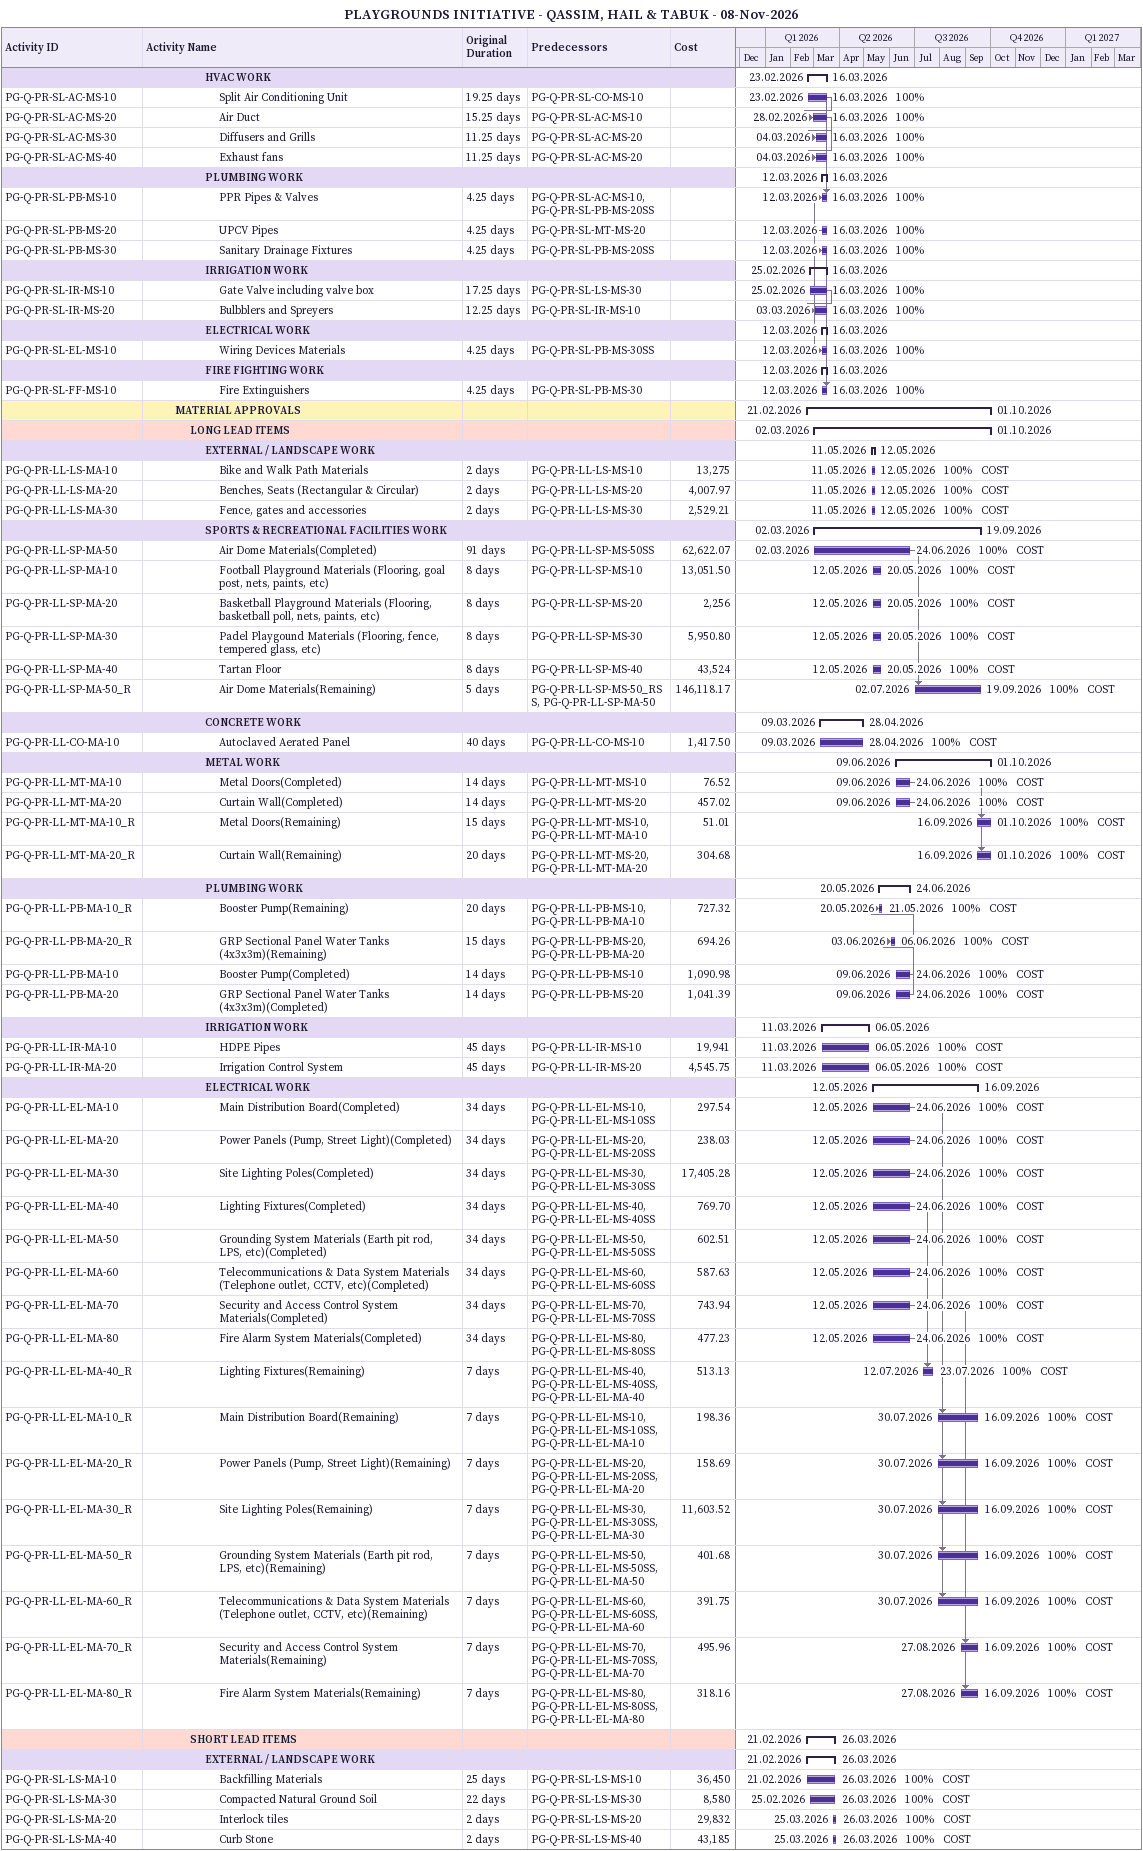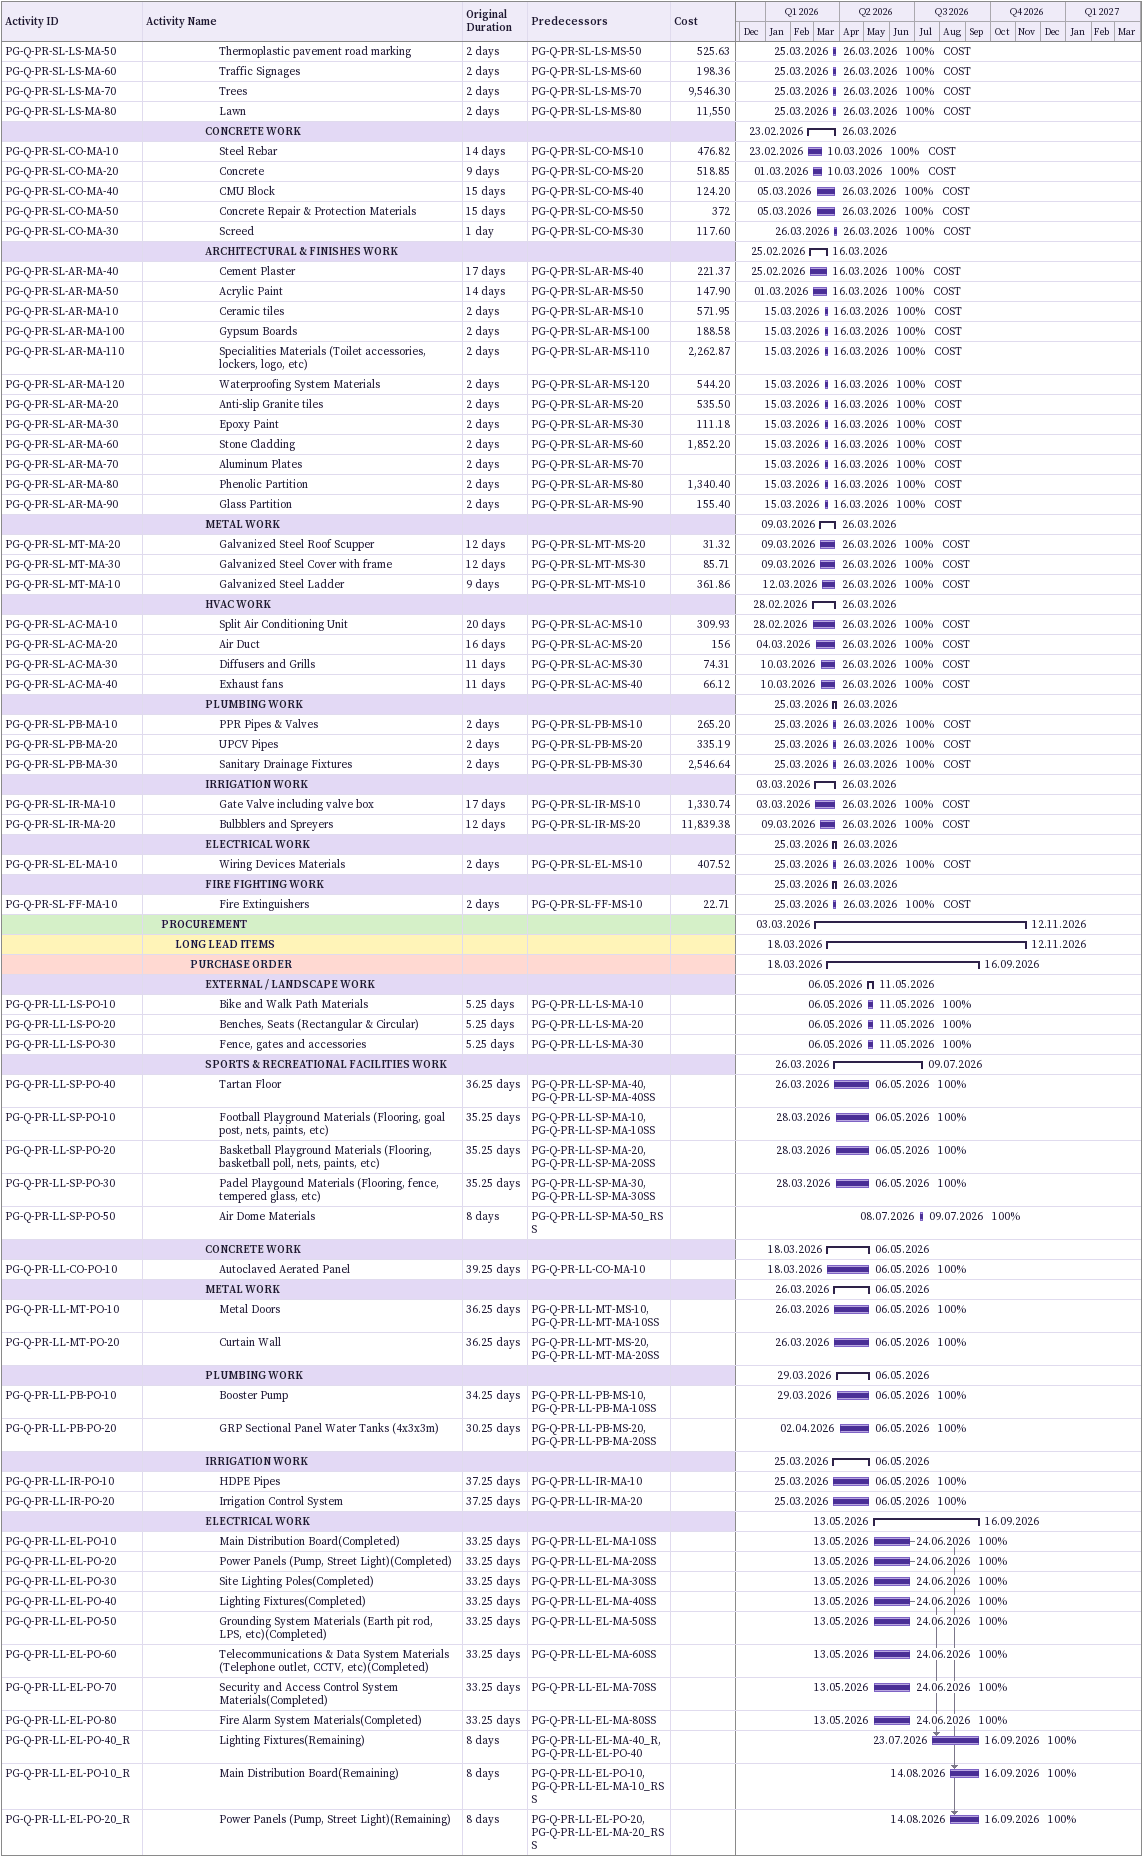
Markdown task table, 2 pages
PLAYGROUNDS INITIATIVE - QASSIM, HAIL & TABUK - 08-Nov-2026

| ID | Level | Task | Original duration | Start | Finish | Predecessors | Resources | % complete | Cost |
|---|---|---|---|---|---|---|---|---|---|
|  | 5 | **HVAC WORK** |  | 2026-02-23 | 2026-03-16 |  |  |  |  |
| PG-Q-PR-SL-AC-MS-10 | 6 | Split Air Conditioning Unit | 19.25d | 2026-02-23 | 2026-03-16 | PG-Q-PR-SL-CO-MS-10 |  | 100 |  |
| PG-Q-PR-SL-AC-MS-20 | 6 | Air Duct | 15.25d | 2026-02-28 | 2026-03-16 | PG-Q-PR-SL-AC-MS-10 |  | 100 |  |
| PG-Q-PR-SL-AC-MS-30 | 6 | Diffusers and Grills | 11.25d | 2026-03-04 | 2026-03-16 | PG-Q-PR-SL-AC-MS-20 |  | 100 |  |
| PG-Q-PR-SL-AC-MS-40 | 6 | Exhaust fans | 11.25d | 2026-03-04 | 2026-03-16 | PG-Q-PR-SL-AC-MS-20 |  | 100 |  |
|  | 5 | **PLUMBING WORK** |  | 2026-03-12 | 2026-03-16 |  |  |  |  |
| PG-Q-PR-SL-PB-MS-10 | 6 | PPR Pipes & Valves | 4.25d | 2026-03-12 | 2026-03-16 | PG-Q-PR-SL-AC-MS-10, PG-Q-PR-SL-PB-MS-20SS |  | 100 |  |
| PG-Q-PR-SL-PB-MS-20 | 6 | UPCV Pipes | 4.25d | 2026-03-12 | 2026-03-16 | PG-Q-PR-SL-MT-MS-20 |  | 100 |  |
| PG-Q-PR-SL-PB-MS-30 | 6 | Sanitary Drainage Fixtures | 4.25d | 2026-03-12 | 2026-03-16 | PG-Q-PR-SL-PB-MS-20SS |  | 100 |  |
|  | 5 | **IRRIGATION WORK** |  | 2026-02-25 | 2026-03-16 |  |  |  |  |
| PG-Q-PR-SL-IR-MS-10 | 6 | Gate Valve including valve box | 17.25d | 2026-02-25 | 2026-03-16 | PG-Q-PR-SL-LS-MS-30 |  | 100 |  |
| PG-Q-PR-SL-IR-MS-20 | 6 | Bulbblers and Spreyers | 12.25d | 2026-03-03 | 2026-03-16 | PG-Q-PR-SL-IR-MS-10 |  | 100 |  |
|  | 5 | **ELECTRICAL WORK** |  | 2026-03-12 | 2026-03-16 |  |  |  |  |
| PG-Q-PR-SL-EL-MS-10 | 6 | Wiring Devices Materials | 4.25d | 2026-03-12 | 2026-03-16 | PG-Q-PR-SL-PB-MS-30SS |  | 100 |  |
|  | 5 | **FIRE FIGHTING WORK** |  | 2026-03-12 | 2026-03-16 |  |  |  |  |
| PG-Q-PR-SL-FF-MS-10 | 6 | Fire Extinguishers | 4.25d | 2026-03-12 | 2026-03-16 | PG-Q-PR-SL-PB-MS-30 |  | 100 |  |
|  | 3 | **MATERIAL APPROVALS** |  | 2026-02-21 | 2026-10-01 |  |  |  |  |
|  | 4 | **LONG LEAD ITEMS** |  | 2026-03-02 | 2026-10-01 |  |  |  |  |
|  | 5 | **EXTERNAL / LANDSCAPE WORK** |  | 2026-05-11 | 2026-05-12 |  |  |  |  |
| PG-Q-PR-LL-LS-MA-10 | 6 | Bike and Walk Path Materials | 2d | 2026-05-11 | 2026-05-12 | PG-Q-PR-LL-LS-MS-10 | COST | 100 | 13275 |
| PG-Q-PR-LL-LS-MA-20 | 6 | Benches, Seats (Rectangular & Circular) | 2d | 2026-05-11 | 2026-05-12 | PG-Q-PR-LL-LS-MS-20 | COST | 100 | 4007.97 |
| PG-Q-PR-LL-LS-MA-30 | 6 | Fence, gates and accessories | 2d | 2026-05-11 | 2026-05-12 | PG-Q-PR-LL-LS-MS-30 | COST | 100 | 2529.21 |
|  | 5 | **SPORTS & RECREATIONAL FACILITIES WORK** |  | 2026-03-02 | 2026-09-19 |  |  |  |  |
| PG-Q-PR-LL-SP-MA-50 | 6 | Air Dome Materials(Completed) | 91d | 2026-03-02 | 2026-06-24 | PG-Q-PR-LL-SP-MS-50SS | COST | 100 | 62622.07 |
| PG-Q-PR-LL-SP-MA-10 | 6 | Football Playground Materials (Flooring, goal post, nets, paints, etc) | 8d | 2026-05-12 | 2026-05-20 | PG-Q-PR-LL-SP-MS-10 | COST | 100 | 13051.50 |
| PG-Q-PR-LL-SP-MA-20 | 6 | Basketball Playground Materials (Flooring, basketball poll, nets, paints, etc) | 8d | 2026-05-12 | 2026-05-20 | PG-Q-PR-LL-SP-MS-20 | COST | 100 | 2256 |
| PG-Q-PR-LL-SP-MA-30 | 6 | Padel Playgound Materials (Flooring, fence, tempered glass, etc) | 8d | 2026-05-12 | 2026-05-20 | PG-Q-PR-LL-SP-MS-30 | COST | 100 | 5950.80 |
| PG-Q-PR-LL-SP-MA-40 | 6 | Tartan Floor | 8d | 2026-05-12 | 2026-05-20 | PG-Q-PR-LL-SP-MS-40 | COST | 100 | 43524 |
| PG-Q-PR-LL-SP-MA-50_R | 6 | Air Dome Materials(Remaining) | 5d | 2026-07-02 | 2026-09-19 | PG-Q-PR-LL-SP-MS-50_RSS, PG-Q-PR-LL-SP-MA-50 | COST | 100 | 146118.17 |
|  | 5 | **CONCRETE WORK** |  | 2026-03-09 | 2026-04-28 |  |  |  |  |
| PG-Q-PR-LL-CO-MA-10 | 6 | Autoclaved Aerated Panel | 40d | 2026-03-09 | 2026-04-28 | PG-Q-PR-LL-CO-MS-10 | COST | 100 | 1417.50 |
|  | 5 | **METAL WORK** |  | 2026-06-09 | 2026-10-01 |  |  |  |  |
| PG-Q-PR-LL-MT-MA-10 | 6 | Metal Doors(Completed) | 14d | 2026-06-09 | 2026-06-24 | PG-Q-PR-LL-MT-MS-10 | COST | 100 | 76.52 |
| PG-Q-PR-LL-MT-MA-20 | 6 | Curtain Wall(Completed) | 14d | 2026-06-09 | 2026-06-24 | PG-Q-PR-LL-MT-MS-20 | COST | 100 | 457.02 |
| PG-Q-PR-LL-MT-MA-10_R | 6 | Metal Doors(Remaining) | 15d | 2026-09-16 | 2026-10-01 | PG-Q-PR-LL-MT-MS-10, PG-Q-PR-LL-MT-MA-10 | COST | 100 | 51.01 |
| PG-Q-PR-LL-MT-MA-20_R | 6 | Curtain Wall(Remaining) | 20d | 2026-09-16 | 2026-10-01 | PG-Q-PR-LL-MT-MS-20, PG-Q-PR-LL-MT-MA-20 | COST | 100 | 304.68 |
|  | 5 | **PLUMBING WORK** |  | 2026-05-20 | 2026-06-24 |  |  |  |  |
| PG-Q-PR-LL-PB-MA-10_R | 6 | Booster Pump(Remaining) | 20d | 2026-05-20 | 2026-05-21 | PG-Q-PR-LL-PB-MS-10, PG-Q-PR-LL-PB-MA-10 | COST | 100 | 727.32 |
| PG-Q-PR-LL-PB-MA-20_R | 6 | GRP Sectional Panel Water Tanks (4x3x3m)(Remaining) | 15d | 2026-06-03 | 2026-06-06 | PG-Q-PR-LL-PB-MS-20, PG-Q-PR-LL-PB-MA-20 | COST | 100 | 694.26 |
| PG-Q-PR-LL-PB-MA-10 | 6 | Booster Pump(Completed) | 14d | 2026-06-09 | 2026-06-24 | PG-Q-PR-LL-PB-MS-10 | COST | 100 | 1090.98 |
| PG-Q-PR-LL-PB-MA-20 | 6 | GRP Sectional Panel Water Tanks (4x3x3m)(Completed) | 14d | 2026-06-09 | 2026-06-24 | PG-Q-PR-LL-PB-MS-20 | COST | 100 | 1041.39 |
|  | 5 | **IRRIGATION WORK** |  | 2026-03-11 | 2026-05-06 |  |  |  |  |
| PG-Q-PR-LL-IR-MA-10 | 6 | HDPE Pipes | 45d | 2026-03-11 | 2026-05-06 | PG-Q-PR-LL-IR-MS-10 | COST | 100 | 19941 |
| PG-Q-PR-LL-IR-MA-20 | 6 | Irrigation Control System | 45d | 2026-03-11 | 2026-05-06 | PG-Q-PR-LL-IR-MS-20 | COST | 100 | 4545.75 |
|  | 5 | **ELECTRICAL WORK** |  | 2026-05-12 | 2026-09-16 |  |  |  |  |
| PG-Q-PR-LL-EL-MA-10 | 6 | Main Distribution Board(Completed) | 34d | 2026-05-12 | 2026-06-24 | PG-Q-PR-LL-EL-MS-10, PG-Q-PR-LL-EL-MS-10SS | COST | 100 | 297.54 |
| PG-Q-PR-LL-EL-MA-20 | 6 | Power Panels (Pump, Street Light)(Completed) | 34d | 2026-05-12 | 2026-06-24 | PG-Q-PR-LL-EL-MS-20, PG-Q-PR-LL-EL-MS-20SS | COST | 100 | 238.03 |
| PG-Q-PR-LL-EL-MA-30 | 6 | Site Lighting Poles(Completed) | 34d | 2026-05-12 | 2026-06-24 | PG-Q-PR-LL-EL-MS-30, PG-Q-PR-LL-EL-MS-30SS | COST | 100 | 17405.28 |
| PG-Q-PR-LL-EL-MA-40 | 6 | Lighting Fixtures(Completed) | 34d | 2026-05-12 | 2026-06-24 | PG-Q-PR-LL-EL-MS-40, PG-Q-PR-LL-EL-MS-40SS | COST | 100 | 769.70 |
| PG-Q-PR-LL-EL-MA-50 | 6 | Grounding System Materials (Earth pit rod, LPS, etc)(Completed) | 34d | 2026-05-12 | 2026-06-24 | PG-Q-PR-LL-EL-MS-50, PG-Q-PR-LL-EL-MS-50SS | COST | 100 | 602.51 |
| PG-Q-PR-LL-EL-MA-60 | 6 | Telecommunications & Data System Materials (Telephone outlet, CCTV, etc)(Completed) | 34d | 2026-05-12 | 2026-06-24 | PG-Q-PR-LL-EL-MS-60, PG-Q-PR-LL-EL-MS-60SS | COST | 100 | 587.63 |
| PG-Q-PR-LL-EL-MA-70 | 6 | Security and Access Control System Materials(Completed) | 34d | 2026-05-12 | 2026-06-24 | PG-Q-PR-LL-EL-MS-70, PG-Q-PR-LL-EL-MS-70SS | COST | 100 | 743.94 |
| PG-Q-PR-LL-EL-MA-80 | 6 | Fire Alarm System Materials(Completed) | 34d | 2026-05-12 | 2026-06-24 | PG-Q-PR-LL-EL-MS-80, PG-Q-PR-LL-EL-MS-80SS | COST | 100 | 477.23 |
| PG-Q-PR-LL-EL-MA-40_R | 6 | Lighting Fixtures(Remaining) | 7d | 2026-07-12 | 2026-07-23 | PG-Q-PR-LL-EL-MS-40, PG-Q-PR-LL-EL-MS-40SS, PG-Q-PR-LL-EL-MA-40 | COST | 100 | 513.13 |
| PG-Q-PR-LL-EL-MA-10_R | 6 | Main Distribution Board(Remaining) | 7d | 2026-07-30 | 2026-09-16 | PG-Q-PR-LL-EL-MS-10, PG-Q-PR-LL-EL-MS-10SS, PG-Q-PR-LL-EL-MA-10 | COST | 100 | 198.36 |
| PG-Q-PR-LL-EL-MA-20_R | 6 | Power Panels (Pump, Street Light)(Remaining) | 7d | 2026-07-30 | 2026-09-16 | PG-Q-PR-LL-EL-MS-20, PG-Q-PR-LL-EL-MS-20SS, PG-Q-PR-LL-EL-MA-20 | COST | 100 | 158.69 |
| PG-Q-PR-LL-EL-MA-30_R | 6 | Site Lighting Poles(Remaining) | 7d | 2026-07-30 | 2026-09-16 | PG-Q-PR-LL-EL-MS-30, PG-Q-PR-LL-EL-MS-30SS, PG-Q-PR-LL-EL-MA-30 | COST | 100 | 11603.52 |
| PG-Q-PR-LL-EL-MA-50_R | 6 | Grounding System Materials (Earth pit rod, LPS, etc)(Remaining) | 7d | 2026-07-30 | 2026-09-16 | PG-Q-PR-LL-EL-MS-50, PG-Q-PR-LL-EL-MS-50SS, PG-Q-PR-LL-EL-MA-50 | COST | 100 | 401.68 |
| PG-Q-PR-LL-EL-MA-60_R | 6 | Telecommunications & Data System Materials (Telephone outlet, CCTV, etc)(Remaining) | 7d | 2026-07-30 | 2026-09-16 | PG-Q-PR-LL-EL-MS-60, PG-Q-PR-LL-EL-MS-60SS, PG-Q-PR-LL-EL-MA-60 | COST | 100 | 391.75 |
| PG-Q-PR-LL-EL-MA-70_R | 6 | Security and Access Control System Materials(Remaining) | 7d | 2026-08-27 | 2026-09-16 | PG-Q-PR-LL-EL-MS-70, PG-Q-PR-LL-EL-MS-70SS, PG-Q-PR-LL-EL-MA-70 | COST | 100 | 495.96 |
| PG-Q-PR-LL-EL-MA-80_R | 6 | Fire Alarm System Materials(Remaining) | 7d | 2026-08-27 | 2026-09-16 | PG-Q-PR-LL-EL-MS-80, PG-Q-PR-LL-EL-MS-80SS, PG-Q-PR-LL-EL-MA-80 | COST | 100 | 318.16 |
|  | 4 | **SHORT LEAD ITEMS** |  | 2026-02-21 | 2026-03-26 |  |  |  |  |
|  | 5 | **EXTERNAL / LANDSCAPE WORK** |  | 2026-02-21 | 2026-03-26 |  |  |  |  |
| PG-Q-PR-SL-LS-MA-10 | 6 | Backfilling Materials | 25d | 2026-02-21 | 2026-03-26 | PG-Q-PR-SL-LS-MS-10 | COST | 100 | 36450 |
| PG-Q-PR-SL-LS-MA-30 | 6 | Compacted Natural Ground Soil | 22d | 2026-02-25 | 2026-03-26 | PG-Q-PR-SL-LS-MS-30 | COST | 100 | 8580 |
| PG-Q-PR-SL-LS-MA-20 | 6 | Interlock tiles | 2d | 2026-03-25 | 2026-03-26 | PG-Q-PR-SL-LS-MS-20 | COST | 100 | 29832 |
| PG-Q-PR-SL-LS-MA-40 | 6 | Curb Stone | 2d | 2026-03-25 | 2026-03-26 | PG-Q-PR-SL-LS-MS-40 | COST | 100 | 43185 |
| PG-Q-PR-SL-LS-MA-50 | 6 | Thermoplastic pavement road marking | 2d | 2026-03-25 | 2026-03-26 | PG-Q-PR-SL-LS-MS-50 | COST | 100 | 525.63 |
| PG-Q-PR-SL-LS-MA-60 | 6 | Traffic Signages | 2d | 2026-03-25 | 2026-03-26 | PG-Q-PR-SL-LS-MS-60 | COST | 100 | 198.36 |
| PG-Q-PR-SL-LS-MA-70 | 6 | Trees | 2d | 2026-03-25 | 2026-03-26 | PG-Q-PR-SL-LS-MS-70 | COST | 100 | 9546.30 |
| PG-Q-PR-SL-LS-MA-80 | 6 | Lawn | 2d | 2026-03-25 | 2026-03-26 | PG-Q-PR-SL-LS-MS-80 | COST | 100 | 11550 |
|  | 5 | **CONCRETE WORK** |  | 2026-02-23 | 2026-03-26 |  |  |  |  |
| PG-Q-PR-SL-CO-MA-10 | 6 | Steel Rebar | 14d | 2026-02-23 | 2026-03-10 | PG-Q-PR-SL-CO-MS-10 | COST | 100 | 476.82 |
| PG-Q-PR-SL-CO-MA-20 | 6 | Concrete | 9d | 2026-03-01 | 2026-03-10 | PG-Q-PR-SL-CO-MS-20 | COST | 100 | 518.85 |
| PG-Q-PR-SL-CO-MA-40 | 6 | CMU Block | 15d | 2026-03-05 | 2026-03-26 | PG-Q-PR-SL-CO-MS-40 | COST | 100 | 124.20 |
| PG-Q-PR-SL-CO-MA-50 | 6 | Concrete Repair & Protection Materials | 15d | 2026-03-05 | 2026-03-26 | PG-Q-PR-SL-CO-MS-50 | COST | 100 | 372 |
| PG-Q-PR-SL-CO-MA-30 | 6 | Screed | 1d | 2026-03-26 | 2026-03-26 | PG-Q-PR-SL-CO-MS-30 | COST | 100 | 117.60 |
|  | 5 | **ARCHITECTURAL & FINISHES WORK** |  | 2026-02-25 | 2026-03-16 |  |  |  |  |
| PG-Q-PR-SL-AR-MA-40 | 6 | Cement Plaster | 17d | 2026-02-25 | 2026-03-16 | PG-Q-PR-SL-AR-MS-40 | COST | 100 | 221.37 |
| PG-Q-PR-SL-AR-MA-50 | 6 | Acrylic Paint | 14d | 2026-03-01 | 2026-03-16 | PG-Q-PR-SL-AR-MS-50 | COST | 100 | 147.90 |
| PG-Q-PR-SL-AR-MA-10 | 6 | Ceramic tiles | 2d | 2026-03-15 | 2026-03-16 | PG-Q-PR-SL-AR-MS-10 | COST | 100 | 571.95 |
| PG-Q-PR-SL-AR-MA-100 | 6 | Gypsum Boards | 2d | 2026-03-15 | 2026-03-16 | PG-Q-PR-SL-AR-MS-100 | COST | 100 | 188.58 |
| PG-Q-PR-SL-AR-MA-110 | 6 | Specialities Materials (Toilet accessories, lockers, logo, etc) | 2d | 2026-03-15 | 2026-03-16 | PG-Q-PR-SL-AR-MS-110 | COST | 100 | 2262.87 |
| PG-Q-PR-SL-AR-MA-120 | 6 | Waterproofing System Materials | 2d | 2026-03-15 | 2026-03-16 | PG-Q-PR-SL-AR-MS-120 | COST | 100 | 544.20 |
| PG-Q-PR-SL-AR-MA-20 | 6 | Anti-slip Granite tiles | 2d | 2026-03-15 | 2026-03-16 | PG-Q-PR-SL-AR-MS-20 | COST | 100 | 535.50 |
| PG-Q-PR-SL-AR-MA-30 | 6 | Epoxy Paint | 2d | 2026-03-15 | 2026-03-16 | PG-Q-PR-SL-AR-MS-30 | COST | 100 | 111.18 |
| PG-Q-PR-SL-AR-MA-60 | 6 | Stone Cladding | 2d | 2026-03-15 | 2026-03-16 | PG-Q-PR-SL-AR-MS-60 | COST | 100 | 1852.20 |
| PG-Q-PR-SL-AR-MA-70 | 6 | Aluminum Plates | 2d | 2026-03-15 | 2026-03-16 | PG-Q-PR-SL-AR-MS-70 | COST | 100 |  |
| PG-Q-PR-SL-AR-MA-80 | 6 | Phenolic Partition | 2d | 2026-03-15 | 2026-03-16 | PG-Q-PR-SL-AR-MS-80 | COST | 100 | 1340.40 |
| PG-Q-PR-SL-AR-MA-90 | 6 | Glass Partition | 2d | 2026-03-15 | 2026-03-16 | PG-Q-PR-SL-AR-MS-90 | COST | 100 | 155.40 |
|  | 5 | **METAL WORK** |  | 2026-03-09 | 2026-03-26 |  |  |  |  |
| PG-Q-PR-SL-MT-MA-20 | 6 | Galvanized Steel Roof Scupper | 12d | 2026-03-09 | 2026-03-26 | PG-Q-PR-SL-MT-MS-20 | COST | 100 | 31.32 |
| PG-Q-PR-SL-MT-MA-30 | 6 | Galvanized Steel Cover with frame | 12d | 2026-03-09 | 2026-03-26 | PG-Q-PR-SL-MT-MS-30 | COST | 100 | 85.71 |
| PG-Q-PR-SL-MT-MA-10 | 6 | Galvanized Steel Ladder | 9d | 2026-03-12 | 2026-03-26 | PG-Q-PR-SL-MT-MS-10 | COST | 100 | 361.86 |
|  | 5 | **HVAC WORK** |  | 2026-02-28 | 2026-03-26 |  |  |  |  |
| PG-Q-PR-SL-AC-MA-10 | 6 | Split Air Conditioning Unit | 20d | 2026-02-28 | 2026-03-26 | PG-Q-PR-SL-AC-MS-10 | COST | 100 | 309.93 |
| PG-Q-PR-SL-AC-MA-20 | 6 | Air Duct | 16d | 2026-03-04 | 2026-03-26 | PG-Q-PR-SL-AC-MS-20 | COST | 100 | 156 |
| PG-Q-PR-SL-AC-MA-30 | 6 | Diffusers and Grills | 11d | 2026-03-10 | 2026-03-26 | PG-Q-PR-SL-AC-MS-30 | COST | 100 | 74.31 |
| PG-Q-PR-SL-AC-MA-40 | 6 | Exhaust fans | 11d | 2026-03-10 | 2026-03-26 | PG-Q-PR-SL-AC-MS-40 | COST | 100 | 66.12 |
|  | 5 | **PLUMBING WORK** |  | 2026-03-25 | 2026-03-26 |  |  |  |  |
| PG-Q-PR-SL-PB-MA-10 | 6 | PPR Pipes & Valves | 2d | 2026-03-25 | 2026-03-26 | PG-Q-PR-SL-PB-MS-10 | COST | 100 | 265.20 |
| PG-Q-PR-SL-PB-MA-20 | 6 | UPCV Pipes | 2d | 2026-03-25 | 2026-03-26 | PG-Q-PR-SL-PB-MS-20 | COST | 100 | 335.19 |
| PG-Q-PR-SL-PB-MA-30 | 6 | Sanitary Drainage Fixtures | 2d | 2026-03-25 | 2026-03-26 | PG-Q-PR-SL-PB-MS-30 | COST | 100 | 2546.64 |
|  | 5 | **IRRIGATION WORK** |  | 2026-03-03 | 2026-03-26 |  |  |  |  |
| PG-Q-PR-SL-IR-MA-10 | 6 | Gate Valve including valve box | 17d | 2026-03-03 | 2026-03-26 | PG-Q-PR-SL-IR-MS-10 | COST | 100 | 1330.74 |
| PG-Q-PR-SL-IR-MA-20 | 6 | Bulbblers and Spreyers | 12d | 2026-03-09 | 2026-03-26 | PG-Q-PR-SL-IR-MS-20 | COST | 100 | 11839.38 |
|  | 5 | **ELECTRICAL WORK** |  | 2026-03-25 | 2026-03-26 |  |  |  |  |
| PG-Q-PR-SL-EL-MA-10 | 6 | Wiring Devices Materials | 2d | 2026-03-25 | 2026-03-26 | PG-Q-PR-SL-EL-MS-10 | COST | 100 | 407.52 |
|  | 5 | **FIRE FIGHTING WORK** |  | 2026-03-25 | 2026-03-26 |  |  |  |  |
| PG-Q-PR-SL-FF-MA-10 | 6 | Fire Extinguishers | 2d | 2026-03-25 | 2026-03-26 | PG-Q-PR-SL-FF-MS-10 | COST | 100 | 22.71 |
|  | 2 | **PROCUREMENT** |  | 2026-03-03 | 2026-11-12 |  |  |  |  |
|  | 3 | **LONG LEAD ITEMS** |  | 2026-03-18 | 2026-11-12 |  |  |  |  |
|  | 4 | **PURCHASE ORDER** |  | 2026-03-18 | 2026-09-16 |  |  |  |  |
|  | 5 | **EXTERNAL / LANDSCAPE WORK** |  | 2026-05-06 | 2026-05-11 |  |  |  |  |
| PG-Q-PR-LL-LS-PO-10 | 6 | Bike and Walk Path Materials | 5.25d | 2026-05-06 | 2026-05-11 | PG-Q-PR-LL-LS-MA-10 |  | 100 |  |
| PG-Q-PR-LL-LS-PO-20 | 6 | Benches, Seats (Rectangular & Circular) | 5.25d | 2026-05-06 | 2026-05-11 | PG-Q-PR-LL-LS-MA-20 |  | 100 |  |
| PG-Q-PR-LL-LS-PO-30 | 6 | Fence, gates and accessories | 5.25d | 2026-05-06 | 2026-05-11 | PG-Q-PR-LL-LS-MA-30 |  | 100 |  |
|  | 5 | **SPORTS & RECREATIONAL FACILITIES WORK** |  | 2026-03-26 | 2026-07-09 |  |  |  |  |
| PG-Q-PR-LL-SP-PO-40 | 6 | Tartan Floor | 36.25d | 2026-03-26 | 2026-05-06 | PG-Q-PR-LL-SP-MA-40, PG-Q-PR-LL-SP-MA-40SS |  | 100 |  |
| PG-Q-PR-LL-SP-PO-10 | 6 | Football Playground Materials (Flooring, goal post, nets, paints, etc) | 35.25d | 2026-03-28 | 2026-05-06 | PG-Q-PR-LL-SP-MA-10, PG-Q-PR-LL-SP-MA-10SS |  | 100 |  |
| PG-Q-PR-LL-SP-PO-20 | 6 | Basketball Playground Materials (Flooring, basketball poll, nets, paints, etc) | 35.25d | 2026-03-28 | 2026-05-06 | PG-Q-PR-LL-SP-MA-20, PG-Q-PR-LL-SP-MA-20SS |  | 100 |  |
| PG-Q-PR-LL-SP-PO-30 | 6 | Padel Playgound Materials (Flooring, fence, tempered glass, etc) | 35.25d | 2026-03-28 | 2026-05-06 | PG-Q-PR-LL-SP-MA-30, PG-Q-PR-LL-SP-MA-30SS |  | 100 |  |
| PG-Q-PR-LL-SP-PO-50 | 6 | Air Dome Materials | 8d | 2026-07-08 | 2026-07-09 | PG-Q-PR-LL-SP-MA-50_RSS |  | 100 |  |
|  | 5 | **CONCRETE WORK** |  | 2026-03-18 | 2026-05-06 |  |  |  |  |
| PG-Q-PR-LL-CO-PO-10 | 6 | Autoclaved Aerated Panel | 39.25d | 2026-03-18 | 2026-05-06 | PG-Q-PR-LL-CO-MA-10 |  | 100 |  |
|  | 5 | **METAL WORK** |  | 2026-03-26 | 2026-05-06 |  |  |  |  |
| PG-Q-PR-LL-MT-PO-10 | 6 | Metal Doors | 36.25d | 2026-03-26 | 2026-05-06 | PG-Q-PR-LL-MT-MS-10, PG-Q-PR-LL-MT-MA-10SS |  | 100 |  |
| PG-Q-PR-LL-MT-PO-20 | 6 | Curtain Wall | 36.25d | 2026-03-26 | 2026-05-06 | PG-Q-PR-LL-MT-MS-20, PG-Q-PR-LL-MT-MA-20SS |  | 100 |  |
|  | 5 | **PLUMBING WORK** |  | 2026-03-29 | 2026-05-06 |  |  |  |  |
| PG-Q-PR-LL-PB-PO-10 | 6 | Booster Pump | 34.25d | 2026-03-29 | 2026-05-06 | PG-Q-PR-LL-PB-MS-10, PG-Q-PR-LL-PB-MA-10SS |  | 100 |  |
| PG-Q-PR-LL-PB-PO-20 | 6 | GRP Sectional Panel Water Tanks (4x3x3m) | 30.25d | 2026-04-02 | 2026-05-06 | PG-Q-PR-LL-PB-MS-20, PG-Q-PR-LL-PB-MA-20SS |  | 100 |  |
|  | 5 | **IRRIGATION WORK** |  | 2026-03-25 | 2026-05-06 |  |  |  |  |
| PG-Q-PR-LL-IR-PO-10 | 6 | HDPE Pipes | 37.25d | 2026-03-25 | 2026-05-06 | PG-Q-PR-LL-IR-MA-10 |  | 100 |  |
| PG-Q-PR-LL-IR-PO-20 | 6 | Irrigation Control System | 37.25d | 2026-03-25 | 2026-05-06 | PG-Q-PR-LL-IR-MA-20 |  | 100 |  |
|  | 5 | **ELECTRICAL WORK** |  | 2026-05-13 | 2026-09-16 |  |  |  |  |
| PG-Q-PR-LL-EL-PO-10 | 6 | Main Distribution Board(Completed) | 33.25d | 2026-05-13 | 2026-06-24 | PG-Q-PR-LL-EL-MA-10SS |  | 100 |  |
| PG-Q-PR-LL-EL-PO-20 | 6 | Power Panels (Pump, Street Light)(Completed) | 33.25d | 2026-05-13 | 2026-06-24 | PG-Q-PR-LL-EL-MA-20SS |  | 100 |  |
| PG-Q-PR-LL-EL-PO-30 | 6 | Site Lighting Poles(Completed) | 33.25d | 2026-05-13 | 2026-06-24 | PG-Q-PR-LL-EL-MA-30SS |  | 100 |  |
| PG-Q-PR-LL-EL-PO-40 | 6 | Lighting Fixtures(Completed) | 33.25d | 2026-05-13 | 2026-06-24 | PG-Q-PR-LL-EL-MA-40SS |  | 100 |  |
| PG-Q-PR-LL-EL-PO-50 | 6 | Grounding System Materials (Earth pit rod, LPS, etc)(Completed) | 33.25d | 2026-05-13 | 2026-06-24 | PG-Q-PR-LL-EL-MA-50SS |  | 100 |  |
| PG-Q-PR-LL-EL-PO-60 | 6 | Telecommunications & Data System Materials (Telephone outlet, CCTV, etc)(Completed) | 33.25d | 2026-05-13 | 2026-06-24 | PG-Q-PR-LL-EL-MA-60SS |  | 100 |  |
| PG-Q-PR-LL-EL-PO-70 | 6 | Security and Access Control System Materials(Completed) | 33.25d | 2026-05-13 | 2026-06-24 | PG-Q-PR-LL-EL-MA-70SS |  | 100 |  |
| PG-Q-PR-LL-EL-PO-80 | 6 | Fire Alarm System Materials(Completed) | 33.25d | 2026-05-13 | 2026-06-24 | PG-Q-PR-LL-EL-MA-80SS |  | 100 |  |
| PG-Q-PR-LL-EL-PO-40_R | 6 | Lighting Fixtures(Remaining) | 8d | 2026-07-23 | 2026-09-16 | PG-Q-PR-LL-EL-MA-40_R, PG-Q-PR-LL-EL-PO-40 |  | 100 |  |
| PG-Q-PR-LL-EL-PO-10_R | 6 | Main Distribution Board(Remaining) | 8d | 2026-08-14 | 2026-09-16 | PG-Q-PR-LL-EL-PO-10, PG-Q-PR-LL-EL-MA-10_RSS |  | 100 |  |
| PG-Q-PR-LL-EL-PO-20_R | 6 | Power Panels (Pump, Street Light)(Remaining) | 8d | 2026-08-14 | 2026-09-16 | PG-Q-PR-LL-EL-PO-20, PG-Q-PR-LL-EL-MA-20_RSS |  | 100 |  |
